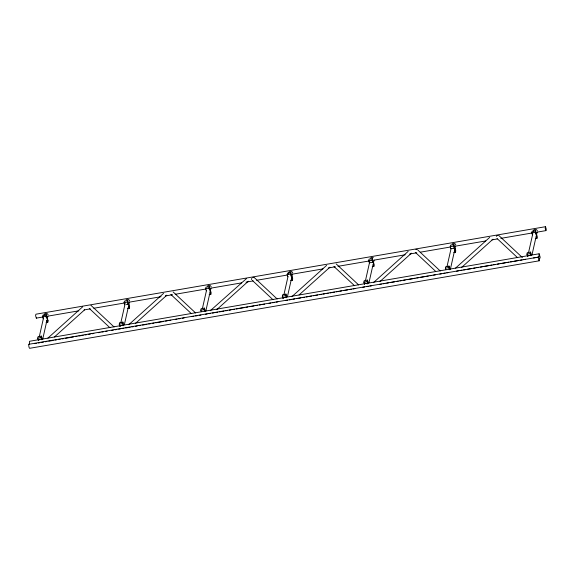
<?xml version="1.0" encoding="UTF-8"?>
<svg xmlns="http://www.w3.org/2000/svg" width="575" height="575" viewBox="0 0 575 575"><rect width="100%" height="100%" fill="white"/><g stroke="black" fill="none" stroke-linecap="round" stroke-linejoin="round"><path stroke-width="0.86" d="M251.62 279.623L251.764 278.336M38.367 340.335L37.72 338.186L38.058 336.684L41.357 336.116L42.011 338.258L41.666 339.768L41.019 337.618L41.357 336.116M43.218 318.816L42.572 316.667L42.909 315.158L46.208 314.597L46.855 316.739L46.517 318.248L45.871 316.099L46.208 314.597M39.273 336.785L43.599 317.558M43.995 315.812L44.39 314.065L45.626 313.317L47.172 313.591L48.12 314.719M42.6 339.631L46.927 320.412M47.323 318.665L47.912 316.042M47.754 322.331L48.092 320.828L47.445 318.679L47.107 320.189L47.754 322.331L46.101 322.618M119.902 326.334L119.255 324.185L119.593 322.683L122.899 322.115L123.546 324.257L123.208 325.766L122.554 323.617L122.899 322.115M124.753 304.815L124.107 302.666L124.444 301.156L127.743 300.596L128.397 302.738L128.053 304.247L126.407 304.527M120.815 322.798L125.149 303.571M128.053 304.247L127.406 302.098L127.743 300.596M124.344 324.774L128.477 306.425M128.872 304.671L129.461 302.055M129.289 308.329L129.627 306.827L128.98 304.678L128.642 306.188L129.289 308.329L127.636 308.617M201.221 311.614L200.79 310.184L201.128 308.682L204.434 308.114L205.081 310.256M206.288 290.813L205.642 288.664L205.979 287.155L209.286 286.594L209.932 288.736L209.588 290.246L208.941 288.097L209.286 286.594M202.35 308.797L206.49 290.447M204.528 311.046L204.096 309.616L204.434 308.114M205.685 311.643L210.996 288.053M210.824 294.328L211.162 292.826L210.515 290.677L210.177 292.186L210.824 294.328L209.171 294.616M282.972 298.332L282.325 296.183L282.663 294.68L285.969 294.113L286.616 296.254L286.278 297.764L285.631 295.615L285.969 294.113M287.823 276.812L287.177 274.663L287.514 273.161L290.821 272.593L291.467 274.735L291.13 276.244L290.476 274.095L290.821 272.593M283.892 294.795L288.025 276.446M288.614 273.822L289.009 272.076L290.246 271.328L291.791 271.594L292.74 272.723M287.414 296.772L292.531 274.052M292.359 280.327L292.704 278.825L292.05 276.676L291.712 278.185L292.359 280.327L290.713 280.614M364.852 282.821L364.507 284.33L363.86 282.181L364.205 280.679L367.504 280.111L368.151 282.253L367.813 283.762L367.166 281.621L367.504 280.111M368.712 260.662L369.049 259.16L372.356 258.592L373.003 260.734L372.665 262.243L369.358 262.811L368.712 260.662L372.018 260.094L372.356 258.592M365.427 280.794L369.754 261.567M368.949 282.771L373.089 264.421M373.477 262.674L374.073 260.051M373.894 266.326L374.239 264.823L373.585 262.674L373.247 264.184L373.894 266.326L372.248 266.613M445.833 269.61L445.395 268.18L445.74 266.678L449.039 266.11L449.686 268.252L449.348 269.761M450.893 248.81L450.247 246.661L450.584 245.158L453.891 244.591L454.537 246.732L454.2 248.242L451.72 248.666M446.962 266.793L451.095 248.443M449.132 269.05L448.701 267.619L449.039 266.11M454.2 248.242L453.553 246.093L453.891 244.591M450.29 269.639L455.608 246.05M455.436 252.324L455.774 250.822L455.127 248.673L454.782 250.182L455.436 252.324L453.783 252.612M527.584 256.328L526.937 254.179L527.275 252.677L530.574 252.109L531.221 254.251L530.883 255.76L530.236 253.618L530.574 252.109M532.428 234.808L531.782 232.659L532.127 231.157L535.426 230.589L536.072 232.731L535.735 234.241L535.088 232.092L535.426 230.589M528.497 252.792L532.831 233.565M533.219 231.818L533.614 230.072L534.858 229.324L536.403 229.59L537.345 230.719M532.019 254.768L537.143 232.048M536.971 238.323L537.309 236.821L536.662 234.672L536.317 236.181L536.971 238.323L535.318 238.611M538.89 257.032L28.987 344.26L29.289 344.54L29.533 341.284L539.134 253.776L538.89 257.032L537.122 257.341M496.376 236.332L497.368 235.391M47.905 338.1L82.671 306.791M54.453 336.979L84.626 309.81M128.786 324.688L163.552 293.379M135.333 323.574L166.822 295.219L165.974 295.521M210.321 310.687L246.589 278.487M216.868 309.573L248.357 281.218M291.856 296.686L326.622 265.377M299.058 294.975L329.892 267.217M373.391 282.684L408.157 251.376M379.938 281.57L411.427 253.216L410.579 253.518M455.58 268.094L489.692 237.374M461.473 267.569L492.962 239.214M537.072 232.142L545.919 230.618L546.25 229.152L545.51 226.694L35.909 314.202L35.578 315.675L36.318 318.126L36.642 317.903M545.51 226.694L545.179 228.167L545.919 230.618M38.482 340.278L39.718 339.53M125.939 300.078L127.176 299.331L128.721 299.597L129.67 300.725M120.031 326.291L121.267 325.543M207.474 286.077L208.711 285.329L210.256 285.595L211.205 286.724M283.101 298.288L284.338 297.541M370.544 258.074L371.781 257.327L373.326 257.593M452.079 244.073L453.316 243.326L454.868 243.592L455.81 244.72M527.706 256.285L528.95 255.537M42.572 316.667L45.871 316.099M124.107 302.666L127.406 302.098M205.642 288.664L208.941 288.097M287.177 274.663L290.476 274.095M450.247 246.661L453.553 246.093M531.782 232.659L535.088 232.092M36.318 318.126L42.514 317.062M47.818 316.149L78.789 310.838M84.094 309.925L90.289 308.861M93.826 308.25L124.789 302.932M129.217 302.177L161.065 296.707M165.492 295.945L172.565 294.731M175.224 294.278L206.188 288.959M210.608 288.197L241.572 282.878M245.999 282.124L253.079 280.909M256.615 280.298L287.579 274.979M292.007 274.225L322.97 268.906M328.275 267.993L335.354 266.778M338.007 266.318L369.862 260.856M374.282 260.094L405.246 254.775M409.673 254.013L416.753 252.799M420.289 252.195L450.369 247.027M454.789 246.265L485.76 240.954M491.948 239.89L497.26 238.977M500.796 238.366L531.76 233.048M46.438 321.109L48.092 320.828M37.72 338.186L41.019 337.618M119.255 324.185L122.554 323.617M200.79 310.184L204.096 309.616M282.325 296.183L285.631 295.615M363.86 282.181L367.166 281.621M445.395 268.18L448.701 267.619M526.937 254.179L530.236 253.618M34.601 343.627L36.369 343.325M38.137 343.023L39.905 342.722M41.68 342.412L43.448 342.111M45.217 341.809L46.985 341.507M48.753 341.198L53.18 340.443M54.948 340.134L56.717 339.832M58.485 339.53L60.253 339.221M62.028 338.919L63.796 338.618M65.564 338.316L73.528 336.943M75.296 336.641L77.064 336.339M78.833 336.037L83.26 335.275M85.028 334.973L86.796 334.664M88.564 334.363L90.34 334.061M92.108 333.759L93.876 333.45M98.296 332.695L100.072 332.386M101.84 332.084L103.608 331.782M105.376 331.48L107.144 331.171M111.572 330.417L113.34 330.107M115.108 329.806L116.876 329.504M118.651 329.195L120.419 328.893M122.188 328.591L123.956 328.289M125.724 327.98L130.151 327.225M131.919 326.916L133.688 326.614M135.456 326.312L137.224 326.011M138.999 325.702L140.767 325.4M142.535 325.098L146.956 324.336M148.731 324.034L150.499 323.732M152.267 323.423L154.035 323.121M155.803 322.819L163.767 321.447M165.535 321.145L167.311 320.843M169.079 320.541L170.847 320.232M175.267 319.477L177.042 319.168M178.811 318.866L180.579 318.564M182.347 318.262L184.115 317.953M192.079 316.588L193.847 316.286M195.615 315.984L197.39 315.675M199.158 315.373L200.927 315.071M205.347 314.309L207.122 314.007M208.89 313.698L210.658 313.397M212.427 313.095L214.195 312.793M215.97 312.484L217.738 312.182M219.506 311.88L223.927 311.118M225.702 310.816L227.47 310.514M229.238 310.205L231.006 309.903M232.774 309.602L234.55 309.3M236.318 308.991L244.282 307.625M246.05 307.323L247.818 307.014M249.586 306.712L254.013 305.957M255.782 305.648L257.55 305.347M259.318 305.045L261.086 304.736M262.854 304.434L264.629 304.132M269.05 303.37L270.818 303.068M272.586 302.766L274.361 302.457M276.129 302.155L277.897 301.853M285.861 300.488L287.629 300.179M289.397 299.877L291.166 299.575M292.941 299.266L294.709 298.964M296.477 298.662L300.897 297.9M302.673 297.598L304.441 297.297M306.209 296.988L307.977 296.686M309.745 296.384L311.513 296.082M313.289 295.773L317.709 295.018M319.477 294.709L321.245 294.407M323.021 294.105L324.789 293.803M326.557 293.494L328.325 293.192M330.093 292.891L334.521 292.129M336.289 291.827L338.057 291.525M339.825 291.216L341.6 290.914M343.368 290.612L347.789 289.85M349.557 289.548L351.332 289.239M353.1 288.938L354.868 288.636M362.832 287.27L364.6 286.961M366.368 286.659L368.137 286.357M369.912 286.055L371.68 285.746M379.644 284.381L381.412 284.079M383.18 283.777L384.948 283.468M386.716 283.166L388.484 282.864M390.26 282.555L394.68 281.8M396.448 281.491L398.216 281.189M399.992 280.887L401.76 280.586M403.528 280.277L405.296 279.975M407.064 279.673L415.028 278.307M416.796 277.998L418.571 277.696M420.339 277.394L428.303 276.029M430.071 275.72L431.839 275.418M433.607 275.116L435.376 274.807M439.803 274.052L441.571 273.743M443.339 273.441L445.107 273.139M446.876 272.838L448.651 272.528M456.607 271.163L458.383 270.861M460.151 270.559L461.919 270.25M463.687 269.948L465.455 269.646M467.231 269.344L471.651 268.582M473.419 268.281L475.187 267.972M476.963 267.67L478.731 267.368M480.499 267.059L482.267 266.757M484.035 266.455L488.463 265.693M490.231 265.391L491.999 265.089M493.767 264.78L495.542 264.478M497.31 264.177L499.078 263.875M500.847 263.566L505.274 262.811M507.042 262.502L508.81 262.2M510.578 261.898L512.347 261.596M514.115 261.287L518.542 260.533M520.31 260.223L522.078 259.922M523.847 259.62L525.622 259.311M533.578 257.945L535.354 257.643M539.257 260.798L29.656 348.306A2.048 0.467 80.3 0 1 28.858 346.315A2.048 0.467 80.3 0 1 28.987 344.26M415.833 249.392L417.091 249.327M252.756 277.387L254.021 277.33L277.128 298.95M365.873 283.54L367.425 283.806M498.626 235.326L522.38 257.543M497.023 238.481L517.565 257.693M417.73 249.931L440.206 270.947M415.488 252.482L435.383 271.098M336.195 263.932L358.663 284.948M333.946 266.484L354.495 285.696M252.411 280.485L272.96 299.697M173.125 291.935L195.593 312.951M170.876 294.486L191.417 313.698M90.951 305.332L114.058 326.945M89.341 308.488L109.882 327.7M539.134 253.776L540.177 257.248L539.947 258.283L539.451 258.29L539.494 259.756A2.048 0.467 80.3 0 1 538.689 259.814A2.048 0.467 80.3 0 1 538.581 256.752M372.018 260.094L372.665 262.243"/></g></svg>
